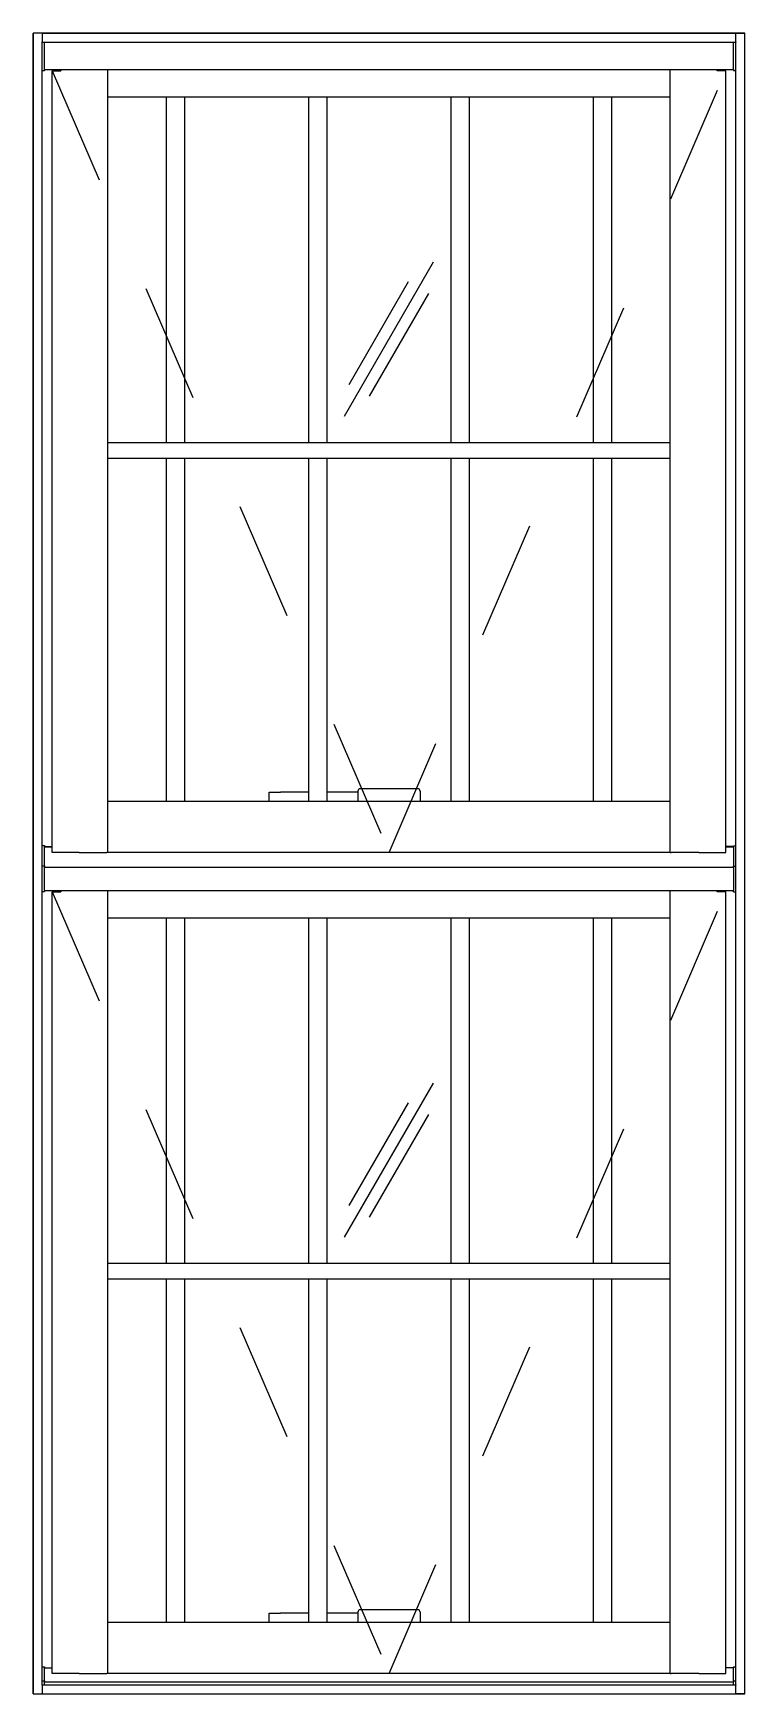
# Model space of a CAD drawing. Header units: millimetres. Extents: x 328.18 to 328.78, y 1053.08 to 1054.48.
import ezdxf

# ---------------------------------------------------------------- set-up
doc = ezdxf.new("R2010")
doc.units = ezdxf.units.MM
doc.header["$LTSCALE"] = 0.5
doc.linetypes.add('HIDDEN2', pattern=[0.1875, 0.125, -0.0625])
doc.layers.add('Gravia_Janelas', color=1, linetype='Continuous')
doc.layers.add('Gravia_Janelas_hidden2', color=1, linetype='HIDDEN2')

msp = doc.modelspace()

# ---------------------------------------------------------------- linework, layer by layer
at = {"layer": 'Gravia_Janelas'}
for p, q in [((328.1842, 1054.4795), (328.1846, 1054.4795)), ((328.1842, 1053.0795), (328.1842, 1054.4795)), ((328.1914, 1054.4795), (328.1846, 1054.4795)), ((328.1914, 1054.4795), (328.1918, 1054.4795)), ((328.1918, 1054.4791), (328.1918, 1054.4795)), ((328.1918, 1054.4795), (328.7766, 1054.4795)), ((328.1918, 1054.4791), (328.1918, 1054.4723)), ((328.1918, 1054.4719), (328.1918, 1054.4723)), ((328.1918, 1054.4719), (328.7766, 1054.4719)), ((328.1918, 1053.0871), (328.1918, 1054.4719)), ((328.1938, 1054.449), (328.1938, 1054.4719)), ((328.7746, 1054.449), (328.7746, 1054.4719)), ((328.7766, 1054.4795), (328.7766, 1054.4791)), ((328.777, 1054.4795), (328.7766, 1054.4795)), ((328.7766, 1054.4723), (328.7766, 1054.4791)), ((328.7766, 1054.4723), (328.7766, 1054.4719)), ((328.7766, 1053.0871), (328.7766, 1054.4719)), ((328.777, 1054.4795), (328.7838, 1054.4795)), ((328.7842, 1054.4795), (328.7838, 1054.4795)), ((328.7842, 1053.0795), (328.7842, 1054.4795)), ((328.1918, 1054.448), (328.1938, 1054.448)), ((328.1938, 1054.449), (328.7746, 1054.449)), ((328.1938, 1054.449), (328.1938, 1054.448)), ((328.2001, 1054.4478), (328.2015, 1054.4478)), ((328.2001, 1053.7887), (328.2001, 1054.4478)), ((328.2015, 1054.4478), (328.2076, 1054.4478)), ((328.2074, 1054.4478), (328.2074, 1054.449)), ((328.2076, 1054.449), (328.2076, 1054.4478)), ((328.2472, 1053.7887), (328.2472, 1054.449)), ((328.7212, 1053.7887), (328.7212, 1054.449)), ((328.7608, 1054.449), (328.7608, 1054.4478)), ((328.7669, 1054.4478), (328.7608, 1054.4478)), ((328.761, 1054.4478), (328.761, 1054.449)), ((328.7683, 1054.4478), (328.7669, 1054.4478)), ((328.7683, 1053.7887), (328.7683, 1054.4478)), ((328.7746, 1054.449), (328.7746, 1054.448)), ((328.7746, 1054.448), (328.7766, 1054.448)), ((328.2472, 1054.4258), (328.7212, 1054.4258)), ((328.2967, 1054.1341), (328.2967, 1054.4258)), ((328.3117, 1054.4258), (328.3117, 1054.1341)), ((328.4167, 1054.1341), (328.4167, 1054.4258)), ((328.4317, 1054.4258), (328.4317, 1054.1341)), ((328.5367, 1054.1341), (328.5367, 1054.4258)), ((328.5517, 1054.4258), (328.5517, 1054.1341)), ((328.6567, 1054.1341), (328.6567, 1054.4258)), ((328.6717, 1054.4258), (328.6717, 1054.1341)), ((328.4467, 1054.1567), (328.5217, 1054.2866)), ((328.4505, 1054.1834), (328.5005, 1054.27)), ((328.4678, 1054.1734), (328.5178, 1054.26)), ((328.7212, 1054.1341), (328.2472, 1054.1341)), ((328.7212, 1054.1209), (328.2472, 1054.1209)), ((328.2967, 1053.8317), (328.2967, 1054.1209)), ((328.3117, 1054.1209), (328.3117, 1053.8317)), ((328.4167, 1053.8317), (328.4167, 1054.1209)), ((328.4317, 1054.1209), (328.4317, 1053.8317)), ((328.5367, 1053.8317), (328.5367, 1054.1209)), ((328.5517, 1054.1209), (328.5517, 1053.8317)), ((328.6567, 1053.8317), (328.6567, 1054.1209)), ((328.6717, 1054.1209), (328.6717, 1053.8317)), ((328.3832, 1053.8397), (328.3839, 1053.8397)), ((328.3832, 1053.8317), (328.3832, 1053.8397)), ((328.3839, 1053.8397), (328.3915, 1053.8397)), ((328.3915, 1053.8397), (328.3928, 1053.8397)), ((328.3936, 1053.8397), (328.3928, 1053.8397)), ((328.3953, 1053.8397), (328.3936, 1053.8397)), ((328.4167, 1053.8397), (328.3953, 1053.8397)), ((328.4579, 1053.8397), (328.4317, 1053.8397)), ((328.4579, 1053.8405), (328.4579, 1053.8317)), ((328.5084, 1053.8425), (328.4599, 1053.8425)), ((328.5104, 1053.8405), (328.5104, 1053.8317)), ((328.7212, 1053.8317), (328.2472, 1053.8317)), ((328.1922, 1053.7945), (328.1938, 1053.7945)), ((328.1938, 1053.7945), (328.1938, 1053.7935)), ((328.7746, 1053.7933), (328.7746, 1053.7943)), ((328.7746, 1053.7943), (328.7762, 1053.7943)), ((328.1938, 1053.7937), (328.2001, 1053.7937)), ((328.1938, 1053.7935), (328.2001, 1053.7935)), ((328.1938, 1053.7775), (328.1938, 1053.7935)), ((328.2015, 1053.7887), (328.2001, 1053.7887)), ((328.2229, 1053.7887), (328.2015, 1053.7887)), ((328.2229, 1053.7887), (328.2464, 1053.7887)), ((328.2472, 1053.7887), (328.2464, 1053.7887)), ((328.7212, 1053.7887), (328.2472, 1053.7887)), ((328.7212, 1053.7887), (328.722, 1053.7887)), ((328.7455, 1053.7887), (328.722, 1053.7887)), ((328.7455, 1053.7887), (328.7669, 1053.7887)), ((328.7669, 1053.7887), (328.7683, 1053.7887)), ((328.7746, 1053.7937), (328.7683, 1053.7937)), ((328.7683, 1053.7935), (328.7746, 1053.7935)), ((328.7746, 1053.7933), (328.7746, 1053.7773)), ((328.1918, 1053.7775), (328.1938, 1053.7775)), ((328.1938, 1053.7775), (328.1938, 1053.7765)), ((328.1938, 1053.7765), (328.7746, 1053.7765)), ((328.1938, 1053.7568), (328.1938, 1053.7765)), ((328.7746, 1053.7763), (328.7746, 1053.7773)), ((328.7746, 1053.7773), (328.7766, 1053.7773)), ((328.7746, 1053.7763), (328.7746, 1053.7566)), ((328.1918, 1053.7558), (328.1938, 1053.7558)), ((328.1938, 1053.7568), (328.7746, 1053.7568)), ((328.1938, 1053.7568), (328.1938, 1053.7558)), ((328.2001, 1053.7556), (328.2015, 1053.7556)), ((328.2001, 1053.0965), (328.2001, 1053.7556)), ((328.2015, 1053.7556), (328.2076, 1053.7556)), ((328.2074, 1053.7556), (328.2074, 1053.7568)), ((328.2076, 1053.7568), (328.2076, 1053.7556)), ((328.2472, 1053.0965), (328.2472, 1053.7568)), ((328.7212, 1053.0965), (328.7212, 1053.7568)), ((328.7608, 1053.7568), (328.7608, 1053.7556)), ((328.7669, 1053.7556), (328.7608, 1053.7556)), ((328.761, 1053.7556), (328.761, 1053.7568)), ((328.7683, 1053.7556), (328.7669, 1053.7556)), ((328.7683, 1053.0965), (328.7683, 1053.7556)), ((328.7746, 1053.7556), (328.7746, 1053.7566)), ((328.7746, 1053.7556), (328.7766, 1053.7556)), ((328.2472, 1053.7336), (328.7212, 1053.7336)), ((328.2967, 1053.4421), (328.2967, 1053.7336)), ((328.3117, 1053.7336), (328.3117, 1053.4421)), ((328.4167, 1053.4421), (328.4167, 1053.7336)), ((328.4317, 1053.7336), (328.4317, 1053.4421)), ((328.5367, 1053.4421), (328.5367, 1053.7336)), ((328.5517, 1053.7336), (328.5517, 1053.4421)), ((328.6567, 1053.4421), (328.6567, 1053.7336)), ((328.6717, 1053.7336), (328.6717, 1053.4421)), ((328.4467, 1053.4645), (328.5217, 1053.5944)), ((328.4505, 1053.4912), (328.5005, 1053.5778)), ((328.4678, 1053.4812), (328.5178, 1053.5678)), ((328.7212, 1053.4421), (328.2472, 1053.4421)), ((328.7212, 1053.4289), (328.2472, 1053.4289)), ((328.2967, 1053.1395), (328.2967, 1053.4289)), ((328.3117, 1053.4289), (328.3117, 1053.1395)), ((328.4167, 1053.1395), (328.4167, 1053.4289)), ((328.4317, 1053.4289), (328.4317, 1053.1395)), ((328.5367, 1053.1395), (328.5367, 1053.4289)), ((328.5517, 1053.4289), (328.5517, 1053.1395)), ((328.6567, 1053.1395), (328.6567, 1053.4289)), ((328.6717, 1053.4289), (328.6717, 1053.1395)), ((328.5084, 1053.1503), (328.4599, 1053.1503)), ((328.7212, 1053.1395), (328.2472, 1053.1395)), ((328.3832, 1053.1475), (328.3839, 1053.1475)), ((328.3832, 1053.1395), (328.3832, 1053.1475)), ((328.3839, 1053.1475), (328.3915, 1053.1475)), ((328.3915, 1053.1475), (328.3928, 1053.1475)), ((328.3936, 1053.1475), (328.3928, 1053.1475)), ((328.3953, 1053.1475), (328.3936, 1053.1475)), ((328.4167, 1053.1475), (328.3953, 1053.1475)), ((328.4579, 1053.1475), (328.4317, 1053.1475)), ((328.4579, 1053.1483), (328.4579, 1053.1395)), ((328.5104, 1053.1483), (328.5104, 1053.1395)), ((328.1922, 1053.1023), (328.1938, 1053.1023)), ((328.1938, 1053.1023), (328.1938, 1053.1013)), ((328.1938, 1053.1013), (328.2001, 1053.1013)), ((328.1938, 1053.0905), (328.1938, 1053.1013)), ((328.2015, 1053.0965), (328.2001, 1053.0965)), ((328.2229, 1053.0965), (328.2015, 1053.0965)), ((328.2229, 1053.0965), (328.2464, 1053.0965)), ((328.2472, 1053.0965), (328.2464, 1053.0965)), ((328.7212, 1053.0965), (328.2472, 1053.0965)), ((328.7212, 1053.0965), (328.722, 1053.0965)), ((328.7455, 1053.0965), (328.722, 1053.0965)), ((328.7455, 1053.0965), (328.7669, 1053.0965)), ((328.7669, 1053.0965), (328.7683, 1053.0965)), ((328.7746, 1053.1013), (328.7683, 1053.1013)), ((328.7746, 1053.1023), (328.7762, 1053.1023)), ((328.7746, 1053.1023), (328.7746, 1053.1013)), ((328.7746, 1053.0905), (328.7746, 1053.1013)), ((328.1918, 1053.0905), (328.1938, 1053.0905)), ((328.1918, 1053.0867), (328.1918, 1053.0871)), ((328.1918, 1053.0871), (328.7766, 1053.0871)), ((328.1918, 1053.0867), (328.1918, 1053.0799)), ((328.1938, 1053.0905), (328.1938, 1053.0895)), ((328.1938, 1053.0895), (328.7746, 1053.0895)), ((328.1938, 1053.0871), (328.1938, 1053.0895)), ((328.7746, 1053.0905), (328.7766, 1053.0905)), ((328.7746, 1053.0905), (328.7746, 1053.0895)), ((328.7746, 1053.0871), (328.7746, 1053.0895)), ((328.7766, 1053.0871), (328.7766, 1053.0867)), ((328.7766, 1053.0799), (328.7766, 1053.0867)), ((328.1846, 1053.0795), (328.1842, 1053.0795)), ((328.1846, 1053.0795), (328.1914, 1053.0795)), ((328.1918, 1053.0795), (328.1914, 1053.0795)), ((328.1918, 1053.0795), (328.1918, 1053.0799)), ((328.1918, 1053.0795), (328.7766, 1053.0795)), ((328.7766, 1053.0799), (328.7766, 1053.0795)), ((328.7766, 1053.0795), (328.777, 1053.0795)), ((328.7838, 1053.0795), (328.777, 1053.0795)), ((328.7838, 1053.0795), (328.7842, 1053.0795))]:
    msp.add_line(p, q, dxfattribs=at)
at = {"layer": 'Gravia_Janelas', "color": 2}
msp.add_lwpolyline([(328.7842, 1054.4795), (328.1842, 1054.4795), (328.1842, 1053.0795), (328.7842, 1053.0795)], close=True, dxfattribs=at)
at = {"layer": 'Gravia_Janelas'}
for centre, start, end in [((328.4599, 1053.8405), 90, 180), ((328.5084, 1053.8405), 0, 90), ((328.4599, 1053.1483), 90, 180), ((328.5084, 1053.1483), 0, 90)]:
    msp.add_arc(centre, 0.002, start, end, dxfattribs=at)
at = {"layer": 'Gravia_Janelas_hidden2'}
for points in [[(328.2001, 1054.4478), (328.4842, 1053.7887), (328.7683, 1054.4478)], [(328.2001, 1053.7556), (328.4842, 1053.0965), (328.7683, 1053.7556)]]:
    msp.add_lwpolyline(points, dxfattribs=at)

doc.saveas('drawing.dxf')
